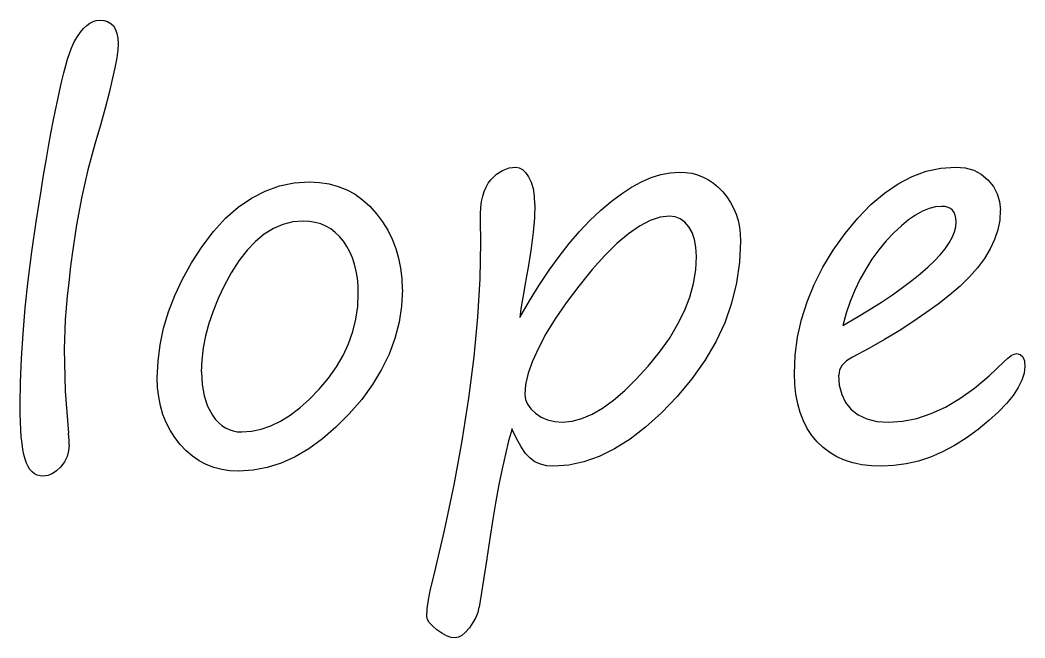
# Model space of a CAD drawing. Extents: x -1 to 117, y -69 to 138.
# Drawn here: x 107.8 to 113.33, y -54.32 to -50.92 of the extents above; entities that cross this region are included whole.
import ezdxf

# ---------------------------------------------------------------- set-up
doc = ezdxf.new("R2010")
doc.units = 0

msp = doc.modelspace()

# ---------------------------------------------------------------- linework, layer by layer
for p, q in [((108.182809, -50.932686), (108.20011, -50.923401)), ((108.20011, -50.923401), (108.21741, -50.917503)), ((108.21741, -50.917503), (108.235133, -50.91581)), ((108.235, -50.9158), (108.259045, -50.917776)), ((108.259045, -50.917776), (108.280155, -50.923674)), ((108.280155, -50.923674), (108.297879, -50.933806)), ((108.130909, -50.982866), (108.148209, -50.962207)), ((108.148209, -50.962207), (108.165509, -50.94533)), ((108.165509, -50.94533), (108.182809, -50.932686)), ((108.297879, -50.933806), (108.312216, -50.948143)), ((108.312216, -50.948143), (108.323618, -50.966713)), ((108.323618, -50.966713), (108.331633, -50.989065)), ((108.08787, -51.052066), (108.096732, -51.034766)), ((108.096732, -51.034766), (108.113609, -51.006911)), ((108.113609, -51.006911), (108.130909, -50.982866)), ((108.331633, -50.989065), (108.336261, -51.01565)), ((108.336261, -51.01565), (108.337955, -51.046029)), ((108.069723, -51.099734), (108.079008, -51.073572)), ((108.079008, -51.073572), (108.08787, -51.052066)), ((108.336024, -51.080377), (108.330126, -51.12426)), ((108.338, -51.0462), (108.336024, -51.080377)), ((108.049459, -51.165977), (108.059591, -51.130535)), ((108.059591, -51.130535), (108.069723, -51.099734)), ((108.330126, -51.12426), (108.319994, -51.178269)), ((108.038904, -51.206061), (108.049459, -51.165977)), ((108.319994, -51.178269), (108.306081, -51.242403)), ((108.016948, -51.29931), (108.027926, -51.250367)), ((108.027926, -51.250367), (108.038904, -51.206061)), ((108.306081, -51.242403), (108.288357, -51.316665)), ((108.005122, -51.352898), (108.016948, -51.29931)), ((107.993297, -51.411123), (108.005122, -51.352898)), ((108.288357, -51.316665), (108.266429, -51.400631)), ((107.980654, -51.47357), (107.993297, -51.411123)), ((108.266429, -51.400631), (108.240267, -51.494724)), ((107.96801, -51.541084), (107.980654, -51.47357)), ((108.240267, -51.494724), (108.210309, -51.598943)), ((107.954915, -51.612813), (107.96801, -51.541084)), ((107.941425, -51.689182), (107.954915, -51.612813)), ((108.21, -51.5989), (108.171604, -51.739828)), ((107.927512, -51.770197), (107.941425, -51.689182)), ((108.171604, -51.739828), (108.138268, -51.88793)), ((110.422318, -51.765175), (110.456072, -51.743218)), ((110.456072, -51.743218), (110.491937, -51.730151)), ((110.491937, -51.730151), (110.529913, -51.725946)), ((110.53, -51.7259), (110.548147, -51.729287)), ((110.548147, -51.729287), (110.565447, -51.739418)), ((110.565447, -51.739418), (110.582747, -51.755872)), ((110.582747, -51.755872), (110.599201, -51.779494)), ((111.32795, -51.765989), (111.379847, -51.75628)), ((111.379847, -51.75628), (111.430481, -51.752894)), ((111.43, -51.7529), (111.464598, -51.754593)), ((111.464598, -51.754593), (111.497931, -51.759645)), ((112.711637, -51.777368), (112.790541, -51.748678)), ((112.790541, -51.748678), (112.870709, -51.731801)), ((112.870709, -51.731801), (112.952568, -51.725902)), ((112.953, -51.7259), (113.004898, -51.730105)), ((113.004898, -51.730105), (113.051312, -51.743172)), ((113.051312, -51.743172), (113.093084, -51.765129)), ((107.913175, -51.855428), (107.927512, -51.770197)), ((109.226608, -51.82931), (109.308043, -51.812433)), ((109.308043, -51.812433), (109.392854, -51.806958)), ((109.392, -51.8069), (109.447696, -51.80944)), ((109.447696, -51.80944), (109.500438, -51.817878)), ((110.37718, -51.814124), (110.391093, -51.795553)), ((110.391093, -51.795553), (110.422318, -51.765175)), ((110.599201, -51.779494), (110.613961, -51.809028)), ((110.613961, -51.809028), (110.624093, -51.844049)), ((111.166346, -51.835599), (111.221199, -51.805641)), ((111.221199, -51.805641), (111.275205, -51.782866)), ((111.275205, -51.782866), (111.32795, -51.765989)), ((111.497931, -51.759645), (111.53, -51.768084)), ((111.53, -51.768084), (111.560801, -51.780332)), ((111.560801, -51.780332), (111.589915, -51.795515)), ((111.589915, -51.795515), (111.617771, -51.814509)), ((112.634845, -51.817452), (112.711637, -51.777368)), ((113.093084, -51.765129), (113.129792, -51.795507)), ((113.129792, -51.795507), (113.15975, -51.831795)), ((107.886166, -52.027157), (107.913175, -51.855428)), ((109.0726, -51.895985), (109.148128, -51.857165)), ((109.148128, -51.857165), (109.226608, -51.82931)), ((109.500438, -51.817878), (109.550648, -51.831369)), ((109.550648, -51.831369), (109.598327, -51.850786)), ((109.598327, -51.850786), (109.643053, -51.875254)), ((110.346785, -51.886288), (110.3548, -51.859702)), ((110.3548, -51.859702), (110.364932, -51.835657)), ((110.364932, -51.835657), (110.37718, -51.814124)), ((110.624093, -51.844049), (110.630415, -51.884977)), ((111.11065, -51.871887), (111.166346, -51.835599)), ((111.617771, -51.814509), (111.644356, -51.836438)), ((111.644356, -51.836438), (111.669248, -51.862176)), ((111.669248, -51.862176), (111.692023, -51.890031)), ((112.559317, -51.86893), (112.634845, -51.817452)), ((113.15975, -51.831795), (113.181256, -51.871879)), ((108.138268, -51.88793), (108.109156, -52.043203)), ((109.000026, -51.946195), (109.0726, -51.895985)), ((109.643053, -51.875254), (109.685248, -51.905212)), ((109.685248, -51.905212), (109.724909, -51.941077)), ((110.336258, -51.947468), (110.340463, -51.915402)), ((110.340463, -51.915402), (110.346785, -51.886288)), ((110.630415, -51.884977), (110.63239, -51.931391)), ((110.995458, -51.964712), (111.053686, -51.914923)), ((111.053686, -51.914923), (111.11065, -51.871887)), ((111.692023, -51.890031), (111.711864, -51.919986)), ((111.711864, -51.919986), (111.72874, -51.951211)), ((112.485479, -51.9318), (112.559317, -51.86893)), ((113.181256, -51.871879), (113.194322, -51.915339)), ((113.194322, -51.915339), (113.198528, -51.962597)), ((108.930405, -52.007375), (109.000026, -51.946195)), ((109.724909, -51.941077), (109.76162, -51.982005)), ((110.334282, -51.982068), (110.336258, -51.947468)), ((110.633, -51.9314), (110.631024, -52.004397)), ((110.93723, -52.019988), (110.995458, -51.964712)), ((111.72874, -51.951211), (111.742231, -51.984121)), ((112.413326, -52.006061), (112.485479, -51.9318)), ((112.76967, -51.968485), (112.731697, -51.989596)), ((112.805958, -51.953725), (112.76967, -51.968485)), ((112.8414, -51.944863), (112.805958, -51.953725)), ((112.876, -51.9419), (112.8414, -51.944863)), ((112.893984, -51.943262), (112.875413, -51.942133)), ((112.910437, -51.947467), (112.893984, -51.943262)), ((112.923927, -51.953789), (112.910437, -51.947467)), ((112.935329, -51.963074), (112.923927, -51.953789)), ((112.943768, -51.975323), (112.935329, -51.963074)), ((112.950089, -51.98966), (112.943768, -51.975323)), ((113.198, -51.9626), (113.194613, -52.017029)), ((107.862967, -52.192136), (107.886166, -52.027157)), ((108.864162, -52.079951), (108.930405, -52.007375)), ((109.30046, -52.027657), (109.246027, -52.040724)), ((109.357, -52.023), (109.30046, -52.027657)), ((109.391551, -52.024641), (109.357798, -52.022948)), ((109.42362, -52.029693), (109.391551, -52.024641)), ((109.453999, -52.038555), (109.42362, -52.029693)), ((109.76162, -51.982005), (109.794954, -52.026731)), ((109.794954, -52.026731), (109.823644, -52.073566)), ((110.334, -52.0192), (110.334282, -51.982068)), ((110.336, -52.1386), (110.334307, -52.01922)), ((110.631024, -52.004397), (110.624703, -52.084565)), ((110.879849, -52.080745), (110.93723, -52.019988)), ((111.26925, -52.020045), (111.211022, -52.050003)), ((111.324102, -52.001898), (111.26925, -52.020045)), ((111.376, -51.996), (111.324102, -52.001898)), ((111.406709, -51.999692), (111.37633, -51.99591)), ((111.434564, -52.010247), (111.406709, -51.999692)), ((111.459456, -52.028394), (111.434564, -52.010247)), ((111.481808, -52.053709), (111.459456, -52.028394)), ((111.742231, -51.984121), (111.753209, -52.019145)), ((111.753209, -52.019145), (111.760801, -52.05543)), ((112.342864, -52.091716), (112.413326, -52.006061)), ((112.692878, -52.016181), (112.653214, -52.049093)), ((112.731697, -51.989596), (112.692878, -52.016181)), ((112.953871, -52.00696), (112.950089, -51.98966)), ((112.952782, -52.054142), (112.955322, -52.02671)), ((112.955, -52.0268), (112.953871, -52.00696)), ((113.194613, -52.017029), (113.184058, -52.070615)), ((108.109156, -52.043203), (108.084688, -52.20565)), ((108.800871, -52.163495), (108.864162, -52.079951)), ((109.193286, -52.063076), (109.143076, -52.094301)), ((109.246027, -52.040724), (109.193286, -52.063076)), ((109.482692, -52.05038), (109.453999, -52.038555)), ((109.509277, -52.065987), (109.482692, -52.05038)), ((109.534169, -52.08498), (109.509277, -52.065987)), ((109.557368, -52.107756), (109.534169, -52.08498)), ((109.823644, -52.073566), (109.848113, -52.122512)), ((110.624703, -52.084565), (110.613724, -52.172327)), ((110.823308, -52.146571), (110.879849, -52.080745)), ((111.211022, -52.050003), (111.150262, -52.092195)), ((111.500378, -52.085355), (111.481808, -52.053709)), ((111.513445, -52.123331), (111.500378, -52.085355)), ((111.760801, -52.05543), (111.765006, -52.093406)), ((112.612286, -52.08749), (112.570094, -52.132213)), ((112.653214, -52.049093), (112.612286, -52.08749)), ((112.933365, -52.112367), (112.945614, -52.082833)), ((112.945614, -52.082833), (112.952782, -52.054142)), ((113.184058, -52.070615), (113.166758, -52.12378)), ((109.094553, -52.134385), (109.048139, -52.183751)), ((109.143076, -52.094301), (109.094553, -52.134385)), ((109.578873, -52.133494), (109.557368, -52.107756)), ((109.59829, -52.162185), (109.578873, -52.133494)), ((109.848113, -52.122512), (109.867953, -52.173566)), ((110.331955, -52.341523), (110.336188, -52.138569)), ((111.150262, -52.092195), (111.086127, -52.146204)), ((111.52146, -52.16721), (111.513445, -52.123331)), ((111.767, -52.1331), (111.761525, -52.249556)), ((111.765006, -52.093406), (111.766699, -52.133067)), ((112.277461, -52.183698), (112.342864, -52.091716)), ((112.570094, -52.132213), (112.529163, -52.181159)), ((112.894136, -52.175238), (112.916065, -52.143169)), ((112.916065, -52.143169), (112.933365, -52.112367)), ((113.166758, -52.12378), (113.142713, -52.176101)), ((107.843127, -52.349943), (107.862967, -52.192136)), ((108.743063, -52.252524), (108.800871, -52.163495)), ((109.048139, -52.183751), (109.003413, -52.241558)), ((109.614744, -52.192987), (109.59829, -52.162185)), ((109.629081, -52.225899), (109.614744, -52.192987)), ((109.867953, -52.173566), (109.88356, -52.226731)), ((110.613724, -52.172327), (110.598541, -52.267267)), ((110.767612, -52.217456), (110.823308, -52.146571)), ((111.086127, -52.146204), (111.019461, -52.212027)), ((111.524, -52.217), (111.52146, -52.16721)), ((112.220921, -52.276947), (112.277461, -52.183698)), ((112.529163, -52.181159), (112.49119, -52.232637)), ((112.867551, -52.208151), (112.894136, -52.175238)), ((113.142713, -52.176101), (113.111491, -52.227999)), ((108.084688, -52.20565), (108.074556, -52.286241)), ((108.692853, -52.342398), (108.743063, -52.252524)), ((109.003413, -52.241558), (108.96122, -52.308645)), ((109.640482, -52.26092), (109.629081, -52.225899)), ((109.88356, -52.226731), (109.894538, -52.282004)), ((110.712336, -52.293405), (110.767612, -52.217456)), ((111.019461, -52.212027), (110.949419, -52.290087)), ((111.520328, -52.29128), (111.524534, -52.217019)), ((111.761525, -52.249556), (111.745071, -52.363481)), ((112.49119, -52.232637), (112.45659, -52.287066)), ((112.799197, -52.277349), (112.835485, -52.241904)), ((112.835485, -52.241904), (112.867551, -52.208151)), ((113.111491, -52.227999), (113.073094, -52.279476)), ((108.074556, -52.286241), (108.065694, -52.362613)), ((108.96122, -52.308645), (108.922401, -52.379531)), ((109.649768, -52.298052), (109.640482, -52.26092)), ((109.656089, -52.337292), (109.649768, -52.298052)), ((109.894538, -52.282004), (109.901284, -52.339388)), ((110.598, -52.2673), (110.587445, -52.325949)), ((110.65833, -52.37484), (110.712336, -52.293405)), ((110.949419, -52.290087), (110.876422, -52.380381)), ((111.508108, -52.366385), (111.520328, -52.29128)), ((112.172819, -52.371463), (112.220921, -52.276947)), ((112.45659, -52.287066), (112.424944, -52.343606)), ((112.757425, -52.313634), (112.799197, -52.277349)), ((113.073094, -52.279476), (113.027944, -52.330109)), ((107.826674, -52.500153), (107.843127, -52.349943)), ((108.065694, -52.362613), (108.058102, -52.434343)), ((108.650661, -52.432272), (108.692853, -52.342398)), ((109.659871, -52.378641), (109.656089, -52.337292)), ((109.901284, -52.339388), (109.903259, -52.398883)), ((110.319734, -52.552069), (110.331955, -52.341523)), ((110.587445, -52.325949), (110.57816, -52.37827)), ((111.486998, -52.441492), (111.508108, -52.366385)), ((111.745071, -52.363481), (111.718063, -52.474451)), ((112.424944, -52.343606), (112.396674, -52.403102)), ((112.659957, -52.389162), (112.711011, -52.350766)), ((112.711011, -52.350766), (112.757425, -52.313634)), ((113.027944, -52.330109), (112.976047, -52.38032)), ((108.922401, -52.379531), (108.889068, -52.449573)), ((109.661, -52.4221), (109.659871, -52.378641)), ((109.904, -52.3989), (109.899343, -52.490461)), ((110.57816, -52.37827), (110.570568, -52.423837)), ((110.604742, -52.461339), (110.65833, -52.37484)), ((110.876422, -52.380381), (110.806801, -52.47363)), ((112.133579, -52.467243), (112.172819, -52.371463)), ((112.396674, -52.403102), (112.371359, -52.465549)), ((112.603417, -52.428823), (112.659957, -52.389162)), ((112.976047, -52.38032), (112.918242, -52.430109)), ((108.058102, -52.434343), (108.051781, -52.501433)), ((108.615637, -52.522142), (108.650661, -52.432272)), ((108.889068, -52.449573), (108.860797, -52.519194)), ((109.657815, -52.493359), (109.661202, -52.42205)), ((110.552, -52.5529), (110.604742, -52.461339)), ((110.564246, -52.46308), (110.558771, -52.49557)), ((110.570568, -52.423837), (110.564246, -52.46308)), ((110.806801, -52.47363), (110.746041, -52.561816)), ((111.457884, -52.516597), (111.486998, -52.441492)), ((111.718063, -52.474451), (111.679666, -52.582469)), ((112.103201, -52.564288), (112.133579, -52.467243)), ((112.371359, -52.465549), (112.34943, -52.530104)), ((112.476414, -52.511102), (112.542657, -52.46933)), ((112.542657, -52.46933), (112.603417, -52.428823)), ((112.918242, -52.430109), (112.855795, -52.479475)), ((107.81403, -52.644035), (107.826674, -52.500153)), ((108.051781, -52.501433), (108.047152, -52.564301)), ((108.588629, -52.61286), (108.615637, -52.522142)), ((108.860797, -52.519194), (108.837599, -52.587548)), ((109.647683, -52.563401), (109.657815, -52.493359)), ((109.899343, -52.490461), (109.885853, -52.580332)), ((110.554961, -52.521308), (110.552986, -52.540302)), ((110.558771, -52.49557), (110.554961, -52.521308)), ((111.420331, -52.592546), (111.457884, -52.516597)), ((112.34943, -52.530104), (112.330437, -52.597615)), ((112.405528, -52.553717), (112.476414, -52.511102)), ((112.788705, -52.528845), (112.716975, -52.578211)), ((112.855795, -52.479475), (112.788705, -52.528845)), ((108.047152, -52.564301), (108.043766, -52.622529)), ((108.837599, -52.587548), (108.819452, -52.655059)), ((109.630807, -52.631335), (109.647683, -52.563401)), ((109.885853, -52.580332), (109.862655, -52.668518)), ((110.299471, -52.771056), (110.319734, -52.552069)), ((110.552986, -52.540302), (110.551857, -52.552974)), ((110.746041, -52.561816), (110.694987, -52.644515)), ((111.679666, -52.582469), (111.630721, -52.688376)), ((112.081272, -52.6626), (112.103201, -52.564288)), ((112.33, -52.5976), (112.405528, -52.553717)), ((112.716975, -52.578211), (112.640603, -52.627157)), ((108.043766, -52.622529), (108.04179, -52.676114)), ((108.569635, -52.704001), (108.588629, -52.61286)), ((109.607608, -52.698001), (109.630807, -52.631335)), ((111.374761, -52.668918), (111.420331, -52.592546)), ((112.640603, -52.627157), (112.559591, -52.675679)), ((107.805168, -52.780323), (107.81403, -52.644035)), ((108.04179, -52.676114), (108.040943, -52.725483)), ((108.819452, -52.655059), (108.806385, -52.721725)), ((109.577227, -52.76298), (109.607608, -52.698001)), ((109.862655, -52.668518), (109.831009, -52.755016)), ((110.694987, -52.644515), (110.653215, -52.722154)), ((111.320332, -52.745287), (111.374761, -52.668918)), ((111.630721, -52.688376), (111.570384, -52.791331)), ((112.068205, -52.761756), (112.081272, -52.6626)), ((112.559591, -52.675679), (112.473516, -52.724201)), ((108.041, -52.7255), (108.046898, -52.958833)), ((108.55781, -52.795139), (108.569635, -52.704001)), ((108.806385, -52.721725), (108.798793, -52.787971)), ((110.653215, -52.722154), (110.620303, -52.794305)), ((111.257884, -52.822083), (111.320332, -52.745287)), ((112.473516, -52.724201), (112.38322, -52.772724)), ((113.274799, -52.755061), (113.288289, -52.752098)), ((113.288, -52.7521), (113.30784, -52.756728)), ((107.799693, -52.909437), (107.805168, -52.780323)), ((108.554, -52.8867), (108.55781, -52.795139)), ((108.798793, -52.787971), (108.796253, -52.85295)), ((109.540518, -52.826271), (109.577227, -52.76298)), ((109.831009, -52.755016), (109.789658, -52.839827)), ((110.27078, -52.998061), (110.299471, -52.771056)), ((110.620303, -52.794305), (110.597104, -52.860971)), ((111.570384, -52.791331), (111.499499, -52.891331)), ((112.064, -52.8626), (112.068205, -52.761756)), ((112.350667, -52.792963), (112.326622, -52.816162)), ((112.384, -52.7727), (112.350667, -52.792963)), ((113.136008, -52.875657), (113.216599, -52.798021)), ((113.217, -52.7981), (113.238929, -52.777836)), ((113.238929, -52.777836), (113.258345, -52.7635)), ((113.258345, -52.7635), (113.274799, -52.755061)), ((113.30784, -52.756728), (113.322177, -52.769795)), ((113.322177, -52.769795), (113.330616, -52.792571)), ((113.330616, -52.792571), (113.333579, -52.823796)), ((108.797, -52.8529), (108.80081, -52.922518)), ((109.496635, -52.887874), (109.540518, -52.826271)), ((109.789658, -52.839827), (109.739448, -52.92337)), ((110.597104, -52.860971), (110.583191, -52.922574)), ((111.192485, -52.894233), (111.257884, -52.822083)), ((112.066393, -52.921441), (112.064417, -52.86279)), ((112.312285, -52.842324), (112.307656, -52.871438)), ((112.326622, -52.816162), (112.312285, -52.842324)), ((113.328795, -52.860509), (113.31697, -52.899325)), ((113.333, -52.8238), (113.328795, -52.860509)), ((107.798, -53.0318), (107.799693, -52.909437)), ((108.555612, -52.939983), (108.553637, -52.886818)), ((109.446425, -52.94779), (109.496635, -52.887874)), ((111.128771, -52.95668), (111.192485, -52.894233)), ((111.499499, -52.891331), (111.417643, -52.988799)), ((112.307, -52.8715), (112.311205, -52.927197)), ((113.055419, -52.943167), (113.136008, -52.875657)), ((113.31697, -52.899325), (113.296706, -52.939833)), ((108.046898, -52.958833), (108.063775, -53.190478)), ((108.561511, -52.991461), (108.555612, -52.939983)), ((108.80081, -52.922518), (108.812212, -52.985389)), ((109.39284, -53.003063), (109.446425, -52.94779)), ((109.739448, -52.92337), (109.679955, -53.004805)), ((110.583191, -52.922574), (110.578534, -52.978694)), ((111.066744, -53.009845), (111.128771, -52.95668)), ((112.072291, -52.976715), (112.066393, -52.921441)), ((112.311205, -52.927197), (112.324272, -52.976986)), ((112.975672, -53.000552), (113.055419, -52.943167)), ((113.296706, -52.939833), (113.268436, -52.982448)), ((108.571219, -53.040407), (108.561511, -52.991461)), ((108.812212, -52.985389), (108.831205, -53.041929)), ((109.339252, -53.051165), (109.39284, -53.003063)), ((109.679955, -53.004805), (109.611178, -53.084553)), ((110.234072, -53.232661), (110.27078, -52.998061)), ((110.579, -52.9787), (110.58281, -53.004862)), ((110.58281, -53.004862), (110.593788, -53.030177)), ((110.593788, -53.030177), (110.611935, -53.055916)), ((111.007252, -53.052884), (111.066744, -53.009845)), ((111.417643, -52.988799), (111.330721, -53.079093)), ((112.082, -53.028612), (112.072291, -52.976715)), ((112.09549, -53.077558), (112.082, -53.028612)), ((112.324272, -52.976986), (112.345806, -53.021289)), ((112.345806, -53.021289), (112.376187, -53.059686)), ((112.896347, -53.046966), (112.975672, -53.000552)), ((113.232151, -53.026751), (113.187845, -53.072745)), ((113.268436, -52.982448), (113.232151, -53.026751)), ((107.798677, -53.082169), (107.798395, -53.031959)), ((107.799806, -53.129004), (107.798677, -53.082169)), ((108.585133, -53.087241), (108.571219, -53.040407)), ((108.831205, -53.041929), (108.857791, -53.091716)), ((109.285666, -53.09167), (109.339252, -53.051165)), ((109.611178, -53.084553), (109.537761, -53.158391)), ((110.611935, -53.055916), (110.637674, -53.080808)), ((110.637674, -53.080808), (110.668896, -53.102313)), ((110.949024, -53.086638), (111.007252, -53.052884)), ((111.330721, -53.079093), (111.244223, -53.157153)), ((112.113214, -53.122705), (112.09549, -53.077558)), ((112.376187, -53.059686), (112.415004, -53.090487)), ((112.73812, -53.109413), (112.81702, -53.083251)), ((112.81702, -53.083251), (112.896347, -53.046966)), ((113.187845, -53.072745), (113.135524, -53.120844)), ((107.801782, -53.172043), (107.799806, -53.129004)), ((108.602856, -53.131968), (108.585133, -53.087241)), ((108.624785, -53.17416), (108.602856, -53.131968)), ((108.857791, -53.091716), (108.873397, -53.11325)), ((108.873397, -53.11325), (108.890698, -53.132243)), ((108.890698, -53.132243), (108.908845, -53.14785)), ((109.178916, -53.150741), (109.232501, -53.125003)), ((109.232501, -53.125003), (109.285666, -53.09167)), ((110.668896, -53.102313), (110.70434, -53.11792)), ((110.70434, -53.11792), (110.74358, -53.127205)), ((110.74358, -53.127205), (110.786619, -53.130169)), ((110.787, -53.1301), (110.839318, -53.125443)), ((110.839318, -53.125443), (110.893327, -53.110683)), ((110.893327, -53.110683), (110.949024, -53.086638)), ((112.134719, -53.1649), (112.113214, -53.122705)), ((112.415004, -53.090487), (112.462262, -53.112416)), ((112.462262, -53.112416), (112.517958, -53.125934)), ((112.517958, -53.125934), (112.58167, -53.130139)), ((112.582, -53.1301), (112.66006, -53.12502)), ((112.66006, -53.12502), (112.73812, -53.109413)), ((113.135524, -53.120844), (113.075187, -53.170634)), ((107.804745, -53.211704), (107.801782, -53.172043)), ((108.063, -53.1905), (108.066387, -53.228476)), ((108.650523, -53.214667), (108.624785, -53.17416)), ((108.908845, -53.14785), (108.928685, -53.160917)), ((108.928685, -53.160917), (108.949343, -53.171049)), ((108.949343, -53.171049), (108.9713, -53.178217)), ((108.9713, -53.178217), (108.994499, -53.182846)), ((108.994499, -53.182846), (109.018968, -53.183975)), ((109.019, -53.1841), (109.072165, -53.18029)), ((109.072165, -53.18029), (109.125751, -53.169312)), ((109.125751, -53.169312), (109.178916, -53.150741)), ((109.537761, -53.158391), (109.463499, -53.222525)), ((110.508, -53.1668), (110.48943, -53.233887)), ((110.533367, -53.220868), (110.507628, -53.166862)), ((111.244223, -53.157153), (111.158572, -53.222975)), ((112.160034, -53.203297), (112.134719, -53.1649)), ((113.075187, -53.170634), (113.010632, -53.217892)), ((107.808555, -53.247569), (107.804745, -53.211704)), ((107.813607, -53.280058), (107.808555, -53.247569)), ((108.066387, -53.228476), (108.067233, -53.254214)), ((108.680061, -53.25264), (108.650523, -53.214667)), ((109.463499, -53.222525), (109.388395, -53.276958)), ((110.189345, -53.475699), (110.234072, -53.232661)), ((110.48943, -53.233887), (110.471283, -53.306884)), ((110.558259, -53.266018), (110.533367, -53.220868)), ((111.158572, -53.222975), (111.073338, -53.276984)), ((112.189148, -53.238741), (112.160034, -53.203297)), ((112.222058, -53.270387), (112.189148, -53.238741)), ((113.010632, -53.217892), (112.945653, -53.259243)), ((107.819082, -53.308751), (107.813607, -53.280058)), ((108.065037, -53.28838), (108.056598, -53.320025)), ((108.068, -53.2542), (108.065037, -53.28838)), ((108.712971, -53.287241), (108.680061, -53.25264)), ((108.747992, -53.317199), (108.712971, -53.287241)), ((109.388395, -53.276958), (109.312866, -53.321261)), ((110.471283, -53.306884), (110.453559, -53.386631)), ((110.583151, -53.301883), (110.558259, -53.266018)), ((110.607196, -53.328891), (110.583151, -53.301883)), ((111.073338, -53.276984), (110.988527, -53.319176)), ((112.258346, -53.297819), (112.222058, -53.270387)), ((112.297586, -53.320594), (112.258346, -53.297819)), ((112.879831, -53.293841), (112.813585, -53.322534)), ((112.945653, -53.259243), (112.879831, -53.293841)), ((107.825404, -53.334067), (107.819082, -53.308751)), ((107.832996, -53.356024), (107.825404, -53.334067)), ((107.842281, -53.375017), (107.832996, -53.356024)), ((108.042261, -53.34956), (108.021998, -53.376145)), ((108.056598, -53.320025), (108.042261, -53.34956)), ((108.7847, -53.342514), (108.747992, -53.317199)), ((108.82394, -53.363201), (108.7847, -53.342514)), ((109.236074, -53.355861), (109.158858, -53.38033)), ((109.312866, -53.321261), (109.236074, -53.355861)), ((110.633781, -53.348308), (110.607196, -53.328891)), ((110.664162, -53.362222), (110.633781, -53.348308)), ((110.699183, -53.370237), (110.664162, -53.362222)), ((110.904561, -53.349137), (110.821017, -53.367284)), ((110.988527, -53.319176), (110.904561, -53.349137)), ((112.340202, -53.339587), (112.297586, -53.320594)), ((112.386193, -53.354348), (112.340202, -53.339587)), ((112.435559, -53.364903), (112.386193, -53.354348)), ((112.679828, -53.360493), (112.611897, -53.369778)), ((112.746918, -53.344463), (112.679828, -53.360493)), ((112.813585, -53.322534), (112.746918, -53.344463)), ((107.852413, -53.391047), (107.842281, -53.375017)), ((107.864238, -53.404114), (107.852413, -53.391047)), ((107.877333, -53.414246), (107.864238, -53.404114)), ((107.892093, -53.421414), (107.877333, -53.414246)), ((107.974754, -53.414527), (107.950285, -53.423813)), ((107.998799, -53.398497), (107.974754, -53.414527)), ((108.021998, -53.376145), (107.998799, -53.398497)), ((108.865292, -53.379654), (108.82394, -53.363201)), ((108.908751, -53.391056), (108.865292, -53.379654)), ((108.954321, -53.398224), (108.908751, -53.391056)), ((109.002, -53.4002), (108.954321, -53.398224)), ((109.081221, -53.39509), (109.002318, -53.400142)), ((109.158858, -53.38033), (109.081221, -53.39509)), ((110.453559, -53.386631), (110.436259, -53.473127)), ((110.738, -53.3732), (110.699183, -53.370237)), ((110.821017, -53.367284), (110.737894, -53.373182)), ((112.488304, -53.371224), (112.435559, -53.364903)), ((112.544, -53.3732), (112.488304, -53.371224)), ((112.611897, -53.369778), (112.543543, -53.373165)), ((107.9077, -53.426071), (107.892093, -53.421414)), ((107.925, -53.4272), (107.9077, -53.426071)), ((107.950285, -53.423813), (107.92497, -53.427199)), ((110.436259, -53.473127), (110.418959, -53.565532)), ((110.13618, -53.726329), (110.189345, -53.475699)), ((110.418959, -53.565532), (110.401659, -53.664688)), ((110.401659, -53.664688), (110.385205, -53.770174)), ((110.075, -53.9854), (110.13618, -53.726329)), ((110.385205, -53.770174), (110.368752, -53.881988)), ((110.369, -53.8821), (110.326667, -54.149929)), ((110.059122, -54.050767), (110.074729, -53.985365)), ((110.047721, -54.108151), (110.059122, -54.050767)), ((110.040976, -54.158785), (110.047721, -54.108151)), ((110.039, -54.2014), (110.040976, -54.158785)), ((110.318832, -54.17827), (110.307853, -54.20654)), ((110.326, -54.15), (110.318832, -54.17827)), ((110.041838, -54.216192), (110.038452, -54.201432)), ((110.052393, -54.233069), (110.041838, -54.216192)), ((110.070117, -54.252486), (110.052393, -54.233069)), ((110.29267, -54.234396), (110.273253, -54.262666)), ((110.307853, -54.20654), (110.29267, -54.234396)), ((110.094585, -54.273568), (110.070117, -54.252486)), ((110.122017, -54.292985), (110.094585, -54.273568)), ((110.147756, -54.306898), (110.122017, -54.292985)), ((110.252566, -54.287135), (110.232302, -54.304435)), ((110.273253, -54.262666), (110.252566, -54.287135)), ((110.172225, -54.315337), (110.147756, -54.306898)), ((110.195, -54.3183), (110.172225, -54.315337)), ((110.213309, -54.31499), (110.195162, -54.318376)), ((110.232302, -54.304435), (110.213309, -54.31499))]:
    msp.add_line(p, q)

doc.saveas('drawing.dxf')
